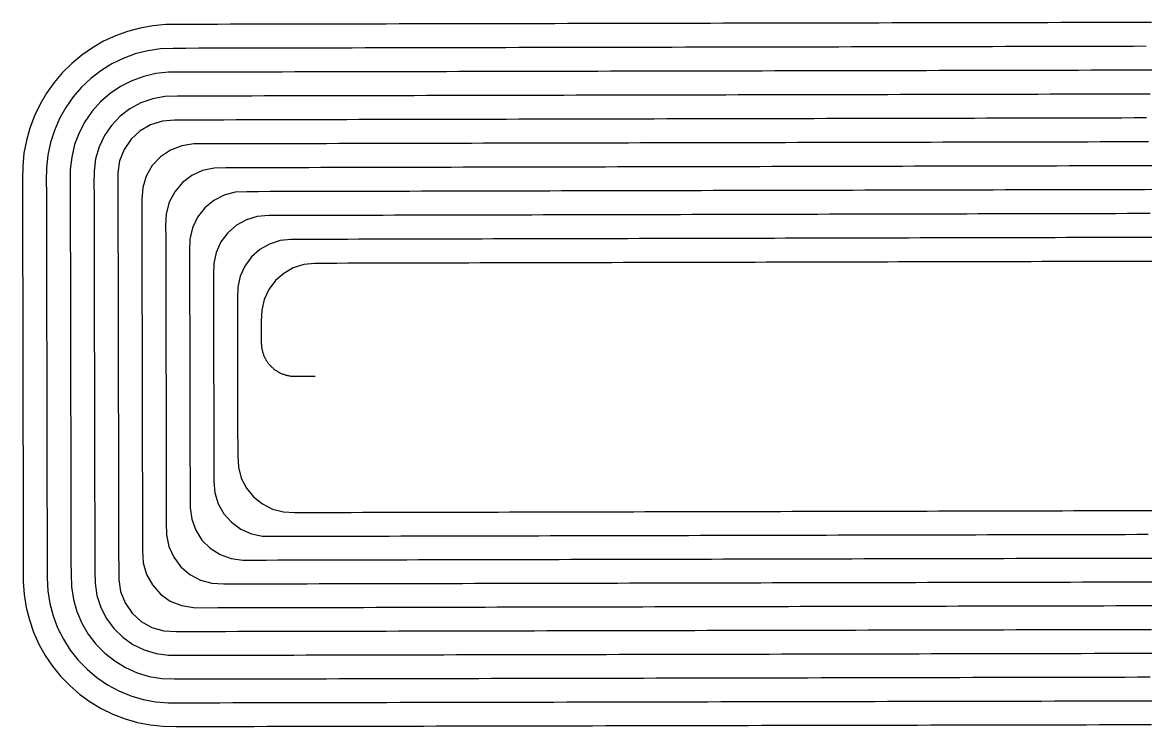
# Model space of a CAD drawing. Header units: millimetres. Extents: x -39.2 to 50.5, y -5.2 to 5.4.
# Drawn here: x -39.23 to -22.52, y -5.21 to 5.27 of the extents above; entities that cross this region are included whole.
import ezdxf

# ---------------------------------------------------------------- set-up
doc = ezdxf.new("R2010")
doc.units = ezdxf.units.MM
doc.layers.add('COPPER_L1_TOP', color=7, linetype='CONTINUOUS')

msp = doc.modelspace()

# ---------------------------------------------------------------- linework, layer by layer
at = {"layer": 'COPPER_L1_TOP'}
for points in [[(-31.312, 5.252), (-31.505, 5.252), (-31.698, 5.252), (-31.891, 5.251), (-32.084, 5.251), (-32.277, 5.251), (-32.47, 5.25), (-32.663, 5.25), (-32.856, 5.249), (-33.049, 5.249), (-33.242, 5.249), (-33.435, 5.248), (-33.628, 5.248), (-33.821, 5.247), (-34.014, 5.247), (-34.207, 5.247), (-34.4, 5.246), (-34.593, 5.246), (-34.786, 5.245), (-34.979, 5.245), (-35.172, 5.245), (-35.365, 5.244), (-35.558, 5.244), (-35.751, 5.243), (-35.944, 5.243), (-36.136, 5.243), (-36.329, 5.242), (-36.522, 5.242), (-36.715, 5.241), (-36.908, 5.241), (-37.101, 5.238), (-37.293, 5.221), (-37.483, 5.187), (-37.669, 5.137), (-37.85, 5.071), (-38.025, 4.99), (-38.193, 4.894), (-38.351, 4.784), (-38.5, 4.66), (-38.637, 4.525), (-38.762, 4.378), (-38.874, 4.22), (-38.972, 4.054), (-39.055, 3.879), (-39.123, 3.698), (-39.175, 3.512), (-39.211, 3.322), (-39.23, 3.13), (-39.234, 2.937), (-39.233, 2.743), (-39.233, 2.55), (-39.232, 2.357), (-39.232, 2.163), (-39.232, 1.97), (-39.231, 1.776), (-39.231, 1.583), (-39.23, 1.39), (-39.23, 1.196), (-39.23, 1.003), (-39.229, 0.81), (-39.229, 0.616), (-39.228, 0.423), (-39.228, 0.23), (-39.228, 0.036), (-39.227, -0.157), (-39.227, -0.35), (-39.226, -0.544), (-39.226, -0.737), (-39.226, -0.93), (-39.225, -1.123), (-39.225, -1.317), (-39.224, -1.51), (-39.224, -1.703), (-39.224, -1.896), (-39.223, -2.09), (-39.223, -2.283), (-39.223, -2.476), (-39.222, -2.669), (-39.222, -2.863), (-39.221, -3.056), (-39.207, -3.249), (-39.177, -3.439), (-39.13, -3.627), (-39.067, -3.81), (-38.988, -3.986), (-38.894, -4.155), (-38.786, -4.316), (-38.665, -4.466), (-38.53, -4.605), (-38.384, -4.732), (-38.228, -4.846), (-38.062, -4.946), (-37.888, -5.03), (-37.707, -5.1), (-37.521, -5.153), (-37.331, -5.19), (-37.139, -5.21), (-36.945, -5.214), (-36.751, -5.214), (-36.558, -5.213), (-36.364, -5.213), (-36.17, -5.213), (-35.976, -5.212), (-35.783, -5.212), (-35.589, -5.211), (-35.395, -5.211), (-35.202, -5.211), (-35.008, -5.21), (-34.814, -5.21), (-34.62, -5.21), (-34.427, -5.209), (-34.233, -5.209), (-34.039, -5.208), (-33.846, -5.208), (-33.652, -5.208), (-33.459, -5.207), (-33.265, -5.207), (-33.071, -5.206), (-32.878, -5.206), (-32.684, -5.206), (-32.49, -5.205), (-32.297, -5.205), (-32.103, -5.204), (-31.91, -5.204), (-31.716, -5.204), (-31.522, -5.203), (-31.329, -5.203), (-31.135, -5.202), (-30.942, -5.202), (-30.748, -5.202), (-30.554, -5.201), (-30.361, -5.201), (-30.167, -5.2), (-29.974, -5.2), (-29.78, -5.2), (-29.587, -5.199), (-29.393, -5.199), (-29.2, -5.198), (-29.006, -5.198), (-28.813, -5.198), (-28.619, -5.197), (-28.426, -5.197), (-28.232, -5.196), (-28.039, -5.196), (-27.845, -5.196), (-27.652, -5.195), (-27.458, -5.195), (-27.265, -5.195), (-27.071, -5.194), (-26.878, -5.194), (-26.684, -5.193), (-26.491, -5.193), (-26.297, -5.193), (-26.104, -5.192), (-25.911, -5.192), (-25.717, -5.191), (-25.524, -5.191), (-25.33, -5.191), (-25.137, -5.19), (-24.943, -5.19), (-24.75, -5.189), (-24.557, -5.189), (-24.363, -5.189), (-24.17, -5.188), (-23.976, -5.188), (-23.783, -5.187), (-23.59, -5.187), (-23.396, -5.187), (-23.203, -5.186), (-23.01, -5.186), (-22.816, -5.185), (-22.623, -5.185), (-22.43, -5.185)], [(-22.427, 5.271), (-22.62, 5.27), (-22.813, 5.27), (-23.006, 5.269), (-23.2, 5.269), (-23.393, 5.269), (-23.586, 5.268), (-23.779, 5.268), (-23.973, 5.267), (-24.166, 5.267), (-24.359, 5.267), (-24.552, 5.266), (-24.746, 5.266), (-24.939, 5.266), (-25.132, 5.265), (-25.325, 5.265), (-25.519, 5.264), (-25.712, 5.264), (-25.905, 5.264), (-26.098, 5.263), (-26.291, 5.263), (-26.484, 5.262), (-26.678, 5.262), (-26.871, 5.262), (-27.064, 5.261), (-27.257, 5.261), (-27.45, 5.26), (-27.643, 5.26), (-27.837, 5.26), (-28.03, 5.259), (-28.223, 5.259), (-28.416, 5.258), (-28.609, 5.258), (-28.802, 5.258), (-28.995, 5.257), (-29.188, 5.257), (-29.382, 5.256), (-29.575, 5.256), (-29.768, 5.256), (-29.961, 5.255), (-30.154, 5.255), (-30.347, 5.254), (-30.54, 5.254), (-30.733, 5.254), (-30.926, 5.253), (-31.119, 5.253), (-31.312, 5.252)], [(-26.321, 4.907), (-26.511, 4.907), (-26.702, 4.906), (-26.893, 4.906), (-27.083, 4.905), (-27.274, 4.905), (-27.465, 4.905), (-27.655, 4.904), (-27.846, 4.904), (-28.037, 4.903), (-28.227, 4.903), (-28.418, 4.903), (-28.609, 4.902), (-28.799, 4.902), (-28.99, 4.901), (-29.18, 4.901), (-29.371, 4.901), (-29.562, 4.9), (-29.752, 4.9), (-29.943, 4.899), (-30.133, 4.899), (-30.324, 4.899), (-30.515, 4.898), (-30.705, 4.898), (-30.896, 4.898), (-31.086, 4.897), (-31.277, 4.897), (-31.467, 4.896), (-31.658, 4.896), (-31.848, 4.896), (-32.039, 4.895), (-32.229, 4.895), (-32.42, 4.894), (-32.611, 4.894), (-32.801, 4.894), (-32.992, 4.893), (-33.182, 4.893), (-33.373, 4.892), (-33.563, 4.892), (-33.754, 4.892), (-33.944, 4.891), (-34.134, 4.891), (-34.325, 4.89), (-34.515, 4.89), (-34.706, 4.89), (-34.896, 4.889), (-35.087, 4.889), (-35.277, 4.888), (-35.468, 4.888), (-35.658, 4.888), (-35.848, 4.887), (-36.039, 4.887), (-36.229, 4.886), (-36.42, 4.886), (-36.61, 4.886), (-36.8, 4.885), (-36.991, 4.885), (-37.181, 4.876), (-37.369, 4.848), (-37.554, 4.801), (-37.733, 4.735), (-37.904, 4.652), (-38.066, 4.552), (-38.217, 4.436), (-38.356, 4.305), (-38.48, 4.161), (-38.59, 4.005), (-38.683, 3.839), (-38.759, 3.664), (-38.817, 3.482), (-38.856, 3.295), (-38.876, 3.105), (-38.879, 2.915), (-38.878, 2.724), (-38.878, 2.533), (-38.877, 2.342), (-38.877, 2.151), (-38.877, 1.96), (-38.876, 1.769), (-38.876, 1.578), (-38.875, 1.387), (-38.875, 1.197), (-38.875, 1.006), (-38.874, 0.815), (-38.874, 0.624), (-38.873, 0.433), (-38.873, 0.242), (-38.873, 0.051), (-38.872, -0.139), (-38.872, -0.33), (-38.871, -0.521), (-38.871, -0.712), (-38.871, -0.903), (-38.87, -1.094), (-38.87, -1.284), (-38.87, -1.475), (-38.869, -1.666), (-38.869, -1.857), (-38.868, -2.047), (-38.868, -2.238), (-38.868, -2.429), (-38.867, -2.62), (-38.867, -2.811), (-38.866, -3.001), (-38.856, -3.192), (-38.826, -3.38), (-38.778, -3.564), (-38.71, -3.743), (-38.625, -3.914), (-38.523, -4.075), (-38.405, -4.225), (-38.272, -4.362), (-38.125, -4.484), (-37.967, -4.592), (-37.799, -4.682), (-37.622, -4.755), (-37.439, -4.809), (-37.251, -4.844), (-37.061, -4.859), (-36.869, -4.86), (-36.678, -4.86), (-36.487, -4.859), (-36.295, -4.859), (-36.104, -4.858), (-35.913, -4.858), (-35.722, -4.858), (-35.53, -4.857), (-35.339, -4.857), (-35.148, -4.857), (-34.957, -4.856), (-34.766, -4.856), (-34.574, -4.855), (-34.383, -4.855), (-34.192, -4.855), (-34.001, -4.854), (-33.81, -4.854), (-33.618, -4.853), (-33.427, -4.853), (-33.236, -4.853), (-33.045, -4.852), (-32.854, -4.852), (-32.662, -4.851), (-32.471, -4.851), (-32.28, -4.851), (-32.089, -4.85), (-31.898, -4.85), (-31.707, -4.849), (-31.516, -4.849), (-31.325, -4.849), (-31.133, -4.848), (-30.942, -4.848), (-30.751, -4.847), (-30.56, -4.847), (-30.369, -4.847), (-30.178, -4.846), (-29.987, -4.846), (-29.796, -4.845), (-29.605, -4.845), (-29.414, -4.845), (-29.223, -4.844), (-29.031, -4.844), (-28.84, -4.843), (-28.649, -4.843), (-28.458, -4.843), (-28.267, -4.842), (-28.076, -4.842), (-27.885, -4.842), (-27.694, -4.841), (-27.503, -4.841), (-27.312, -4.84), (-27.121, -4.84), (-26.93, -4.84), (-26.739, -4.839), (-26.548, -4.839), (-26.357, -4.838), (-26.166, -4.838), (-25.975, -4.838), (-25.784, -4.837), (-25.593, -4.837), (-25.402, -4.836), (-25.212, -4.836), (-25.021, -4.836), (-24.83, -4.835), (-24.639, -4.835), (-24.448, -4.834), (-24.257, -4.834), (-24.066, -4.834), (-23.875, -4.833), (-23.684, -4.833), (-23.493, -4.832), (-23.302, -4.832), (-23.111, -4.832), (-22.921, -4.831), (-22.73, -4.831), (-22.539, -4.83), (-22.348, -4.83)], [(-22.506, 4.915), (-22.696, 4.914), (-22.887, 4.914), (-23.078, 4.914), (-23.269, 4.913), (-23.46, 4.913), (-23.65, 4.913), (-23.841, 4.912), (-24.032, 4.912), (-24.223, 4.911), (-24.413, 4.911), (-24.604, 4.911), (-24.795, 4.91), (-24.986, 4.91), (-25.176, 4.909), (-25.367, 4.909), (-25.558, 4.909), (-25.748, 4.908), (-25.939, 4.908), (-26.13, 4.907), (-26.321, 4.907)], [(-22.387, 4.56), (-22.575, 4.559), (-22.763, 4.559), (-22.952, 4.558), (-23.14, 4.558), (-23.328, 4.558), (-23.517, 4.557), (-23.705, 4.557), (-23.893, 4.556), (-24.082, 4.556), (-24.27, 4.556), (-24.458, 4.555), (-24.646, 4.555), (-24.835, 4.554), (-25.023, 4.554), (-25.211, 4.554), (-25.399, 4.553), (-25.588, 4.553), (-25.776, 4.552), (-25.964, 4.552), (-26.152, 4.552), (-26.34, 4.551), (-26.529, 4.551), (-26.717, 4.55), (-26.905, 4.55), (-27.093, 4.55), (-27.281, 4.549), (-27.47, 4.549), (-27.658, 4.548), (-27.846, 4.548), (-28.034, 4.548), (-28.222, 4.547), (-28.41, 4.547), (-28.598, 4.546), (-28.787, 4.546), (-28.975, 4.546), (-29.163, 4.545), (-29.351, 4.545), (-29.539, 4.545), (-29.727, 4.544), (-29.915, 4.544), (-30.103, 4.543), (-30.291, 4.543), (-30.48, 4.543), (-30.668, 4.542), (-30.856, 4.542), (-31.044, 4.541), (-31.232, 4.541), (-31.42, 4.541), (-31.608, 4.54), (-31.796, 4.54), (-31.984, 4.539), (-32.172, 4.539), (-32.36, 4.539), (-32.548, 4.538), (-32.736, 4.538), (-32.924, 4.537), (-33.112, 4.537), (-33.3, 4.537), (-33.488, 4.536), (-33.676, 4.536), (-33.864, 4.535), (-34.052, 4.535), (-34.24, 4.535), (-34.428, 4.534), (-34.616, 4.534), (-34.804, 4.533), (-34.992, 4.533), (-35.18, 4.533), (-35.368, 4.532), (-35.556, 4.532), (-35.744, 4.532), (-35.932, 4.531), (-36.12, 4.531), (-36.308, 4.53), (-36.495, 4.53), (-36.683, 4.53), (-36.871, 4.529), (-37.059, 4.528), (-37.246, 4.508), (-37.429, 4.466), (-37.606, 4.402), (-37.773, 4.317), (-37.929, 4.212), (-38.071, 4.088), (-38.196, 3.948), (-38.303, 3.793), (-38.391, 3.627), (-38.457, 3.451), (-38.501, 3.267), (-38.522, 3.08), (-38.524, 2.892), (-38.523, 2.704), (-38.523, 2.515), (-38.522, 2.327), (-38.522, 2.138), (-38.522, 1.95), (-38.521, 1.761), (-38.521, 1.573), (-38.52, 1.385), (-38.52, 1.196), (-38.52, 1.008), (-38.519, 0.819), (-38.519, 0.631), (-38.518, 0.443), (-38.518, 0.254), (-38.518, 0.066), (-38.517, -0.122), (-38.517, -0.311), (-38.517, -0.499), (-38.516, -0.687), (-38.516, -0.876), (-38.515, -1.064), (-38.515, -1.252), (-38.515, -1.441), (-38.514, -1.629), (-38.514, -1.817), (-38.513, -2.006), (-38.513, -2.194), (-38.513, -2.382), (-38.512, -2.57), (-38.512, -2.759), (-38.511, -2.947), (-38.505, -3.135), (-38.476, -3.321), (-38.424, -3.502), (-38.35, -3.675), (-38.256, -3.838), (-38.141, -3.987), (-38.009, -4.122), (-37.861, -4.238), (-37.699, -4.336), (-37.527, -4.412), (-37.347, -4.467), (-37.161, -4.498), (-36.972, -4.506), (-36.783, -4.506), (-36.594, -4.505), (-36.406, -4.505), (-36.217, -4.505), (-36.028, -4.504), (-35.839, -4.504), (-35.65, -4.504), (-35.462, -4.503), (-35.273, -4.503), (-35.084, -4.502), (-34.895, -4.502), (-34.707, -4.502), (-34.518, -4.501), (-34.329, -4.501), (-34.14, -4.5), (-33.952, -4.5), (-33.763, -4.5), (-33.574, -4.499), (-33.385, -4.499), (-33.197, -4.498), (-33.008, -4.498), (-32.819, -4.498), (-32.631, -4.497), (-32.442, -4.497), (-32.253, -4.496), (-32.065, -4.496), (-31.876, -4.496), (-31.687, -4.495), (-31.499, -4.495), (-31.31, -4.494), (-31.121, -4.494), (-30.933, -4.494), (-30.744, -4.493), (-30.555, -4.493), (-30.367, -4.492), (-30.178, -4.492), (-29.99, -4.492), (-29.801, -4.491), (-29.612, -4.491), (-29.424, -4.49), (-29.235, -4.49), (-29.047, -4.49), (-28.858, -4.489), (-28.669, -4.489), (-28.481, -4.489), (-28.292, -4.488), (-28.104, -4.488), (-27.915, -4.487), (-27.727, -4.487), (-27.538, -4.487), (-27.35, -4.486), (-27.161, -4.486), (-26.972, -4.485), (-26.784, -4.485), (-26.595, -4.485), (-26.407, -4.484), (-26.218, -4.484), (-26.03, -4.483), (-25.841, -4.483), (-25.653, -4.483), (-25.464, -4.482), (-25.276, -4.482), (-25.087, -4.481), (-24.899, -4.481), (-24.711, -4.481), (-24.522, -4.48), (-24.334, -4.48), (-24.145, -4.479), (-23.957, -4.479), (-23.768, -4.479), (-23.58, -4.478), (-23.391, -4.478), (-23.203, -4.477), (-23.015, -4.477), (-22.826, -4.477), (-22.638, -4.476), (-22.449, -4.476)], [(-22.449, 4.204), (-22.635, 4.203), (-22.821, 4.203), (-23.007, 4.203), (-23.193, 4.202), (-23.378, 4.202), (-23.564, 4.201), (-23.75, 4.201), (-23.936, 4.201), (-24.122, 4.2), (-24.307, 4.2), (-24.493, 4.199), (-24.679, 4.199), (-24.865, 4.199), (-25.05, 4.198), (-25.236, 4.198), (-25.422, 4.197), (-25.608, 4.197), (-25.793, 4.197), (-25.979, 4.196), (-26.165, 4.196), (-26.351, 4.195), (-26.536, 4.195), (-26.722, 4.195), (-26.908, 4.194), (-27.093, 4.194), (-27.279, 4.194), (-27.465, 4.193), (-27.651, 4.193), (-27.836, 4.192), (-28.022, 4.192), (-28.208, 4.192), (-28.393, 4.191), (-28.579, 4.191), (-28.764, 4.19), (-28.95, 4.19), (-29.136, 4.19), (-29.321, 4.189), (-29.507, 4.189), (-29.693, 4.188), (-29.878, 4.188), (-30.064, 4.188), (-30.249, 4.187), (-30.435, 4.187), (-30.621, 4.186), (-30.806, 4.186), (-30.992, 4.186), (-31.177, 4.185), (-31.363, 4.185), (-31.549, 4.184), (-31.734, 4.184), (-31.92, 4.184), (-32.105, 4.183), (-32.291, 4.183), (-32.476, 4.182), (-32.662, 4.182), (-32.847, 4.182), (-33.033, 4.181), (-33.218, 4.181), (-33.404, 4.18), (-33.589, 4.18), (-33.775, 4.18), (-33.96, 4.179), (-34.146, 4.179), (-34.331, 4.179), (-34.517, 4.178), (-34.702, 4.178), (-34.888, 4.177), (-35.073, 4.177), (-35.259, 4.177), (-35.444, 4.176), (-35.63, 4.176), (-35.815, 4.175), (-36, 4.175), (-36.186, 4.175), (-36.371, 4.174), (-36.557, 4.174), (-36.742, 4.173), (-36.928, 4.173), (-37.113, 4.167), (-37.295, 4.134), (-37.47, 4.073), (-37.633, 3.985), (-37.781, 3.873), (-37.908, 3.738), (-38.013, 3.585), (-38.093, 3.418), (-38.145, 3.239), (-38.168, 3.055), (-38.169, 2.869), (-38.168, 2.683), (-38.168, 2.497), (-38.167, 2.311), (-38.167, 2.125), (-38.167, 1.939), (-38.166, 1.753), (-38.166, 1.567), (-38.166, 1.382), (-38.165, 1.196), (-38.165, 1.01), (-38.164, 0.824), (-38.164, 0.638), (-38.164, 0.452), (-38.163, 0.266), (-38.163, 0.08), (-38.162, -0.106), (-38.162, -0.292), (-38.162, -0.477), (-38.161, -0.663), (-38.161, -0.849), (-38.16, -1.035), (-38.16, -1.221), (-38.16, -1.407), (-38.159, -1.592), (-38.159, -1.778), (-38.158, -1.964), (-38.158, -2.15), (-38.158, -2.336), (-38.157, -2.522), (-38.157, -2.707), (-38.156, -2.893), (-38.153, -3.079), (-38.125, -3.262), (-38.069, -3.439), (-37.984, -3.605), (-37.874, -3.754), (-37.741, -3.884), (-37.589, -3.992), (-37.422, -4.073), (-37.244, -4.127), (-37.06, -4.151), (-36.873, -4.152), (-36.687, -4.152), (-36.501, -4.151), (-36.314, -4.151), (-36.128, -4.151), (-35.942, -4.15), (-35.755, -4.15), (-35.569, -4.149), (-35.383, -4.149), (-35.196, -4.149), (-35.01, -4.148), (-34.824, -4.148), (-34.637, -4.147), (-34.451, -4.147), (-34.265, -4.147), (-34.079, -4.146), (-33.892, -4.146), (-33.706, -4.145), (-33.52, -4.145), (-33.334, -4.145), (-33.147, -4.144), (-32.961, -4.144), (-32.775, -4.143), (-32.589, -4.143), (-32.402, -4.143), (-32.216, -4.142), (-32.03, -4.142), (-31.844, -4.141), (-31.658, -4.141), (-31.471, -4.141), (-31.285, -4.14), (-31.099, -4.14), (-30.913, -4.139), (-30.727, -4.139), (-30.54, -4.139), (-30.354, -4.138), (-30.168, -4.138), (-29.982, -4.137), (-29.796, -4.137), (-29.61, -4.137), (-29.424, -4.136), (-29.237, -4.136), (-29.051, -4.136), (-28.865, -4.135), (-28.679, -4.135), (-28.493, -4.134), (-28.307, -4.134), (-28.121, -4.134), (-27.935, -4.133), (-27.749, -4.133), (-27.563, -4.132), (-27.376, -4.132), (-27.19, -4.132), (-27.004, -4.131), (-26.818, -4.131), (-26.632, -4.13), (-26.446, -4.13), (-26.26, -4.13)], [(-22.502, 3.848), (-22.686, 3.848), (-22.869, 3.847), (-23.052, 3.847), (-23.236, 3.846), (-23.419, 3.846), (-23.602, 3.846), (-23.786, 3.845), (-23.969, 3.845), (-24.152, 3.844), (-24.335, 3.844), (-24.519, 3.844), (-24.702, 3.843), (-24.885, 3.843), (-25.069, 3.842), (-25.252, 3.842), (-25.435, 3.842), (-25.618, 3.841), (-25.802, 3.841), (-25.985, 3.841), (-26.168, 3.84), (-26.351, 3.84), (-26.535, 3.839), (-26.718, 3.839), (-26.901, 3.839), (-27.084, 3.838), (-27.267, 3.838), (-27.451, 3.837), (-27.634, 3.837), (-27.817, 3.837), (-28, 3.836), (-28.183, 3.836), (-28.367, 3.835), (-28.55, 3.835), (-28.733, 3.835), (-28.916, 3.834), (-29.099, 3.834), (-29.282, 3.833), (-29.465, 3.833), (-29.649, 3.833), (-29.832, 3.832), (-30.015, 3.832), (-30.198, 3.831), (-30.381, 3.831), (-30.564, 3.831), (-30.747, 3.83), (-30.93, 3.83), (-31.113, 3.829), (-31.297, 3.829), (-31.48, 3.829), (-31.663, 3.828), (-31.846, 3.828), (-32.029, 3.827), (-32.212, 3.827), (-32.395, 3.827), (-32.578, 3.826), (-32.761, 3.826), (-32.944, 3.826), (-33.127, 3.825), (-33.31, 3.825), (-33.493, 3.824), (-33.676, 3.824), (-33.859, 3.824), (-34.042, 3.823), (-34.225, 3.823), (-34.408, 3.822), (-34.591, 3.822), (-34.774, 3.822), (-34.957, 3.821), (-35.14, 3.821), (-35.323, 3.82), (-35.506, 3.82), (-35.689, 3.82), (-35.872, 3.819), (-36.055, 3.819), (-36.238, 3.818), (-36.421, 3.818), (-36.603, 3.818), (-36.786, 3.817), (-36.969, 3.817), (-37.151, 3.802), (-37.326, 3.748), (-37.484, 3.657), (-37.618, 3.532), (-37.72, 3.381), (-37.787, 3.21), (-37.814, 3.029), (-37.814, 2.846), (-37.813, 2.662), (-37.813, 2.479), (-37.813, 2.295), (-37.812, 2.112), (-37.812, 1.928), (-37.811, 1.745), (-37.811, 1.561), (-37.811, 1.378), (-37.81, 1.195), (-37.81, 1.011), (-37.809, 0.828), (-37.809, 0.644), (-37.809, 0.461), (-37.808, 0.277), (-37.808, 0.094), (-37.807, -0.089), (-37.807, -0.273), (-37.807, -0.456), (-37.806, -0.64), (-37.806, -0.823), (-37.805, -1.006), (-37.805, -1.19), (-37.805, -1.373), (-37.804, -1.556), (-37.804, -1.74), (-37.803, -1.923), (-37.803, -2.106), (-37.803, -2.29), (-37.802, -2.473), (-37.802, -2.656), (-37.801, -2.84), (-37.801, -3.023), (-37.774, -3.204), (-37.707, -3.374), (-37.603, -3.525), (-37.468, -3.648), (-37.307, -3.737), (-37.131, -3.788), (-36.947, -3.798), (-36.763, -3.798), (-36.579, -3.798), (-36.395, -3.797), (-36.211, -3.797), (-36.027, -3.796), (-35.843, -3.796), (-35.659, -3.796), (-35.475, -3.795), (-35.291, -3.795), (-35.107, -3.794), (-34.923, -3.794), (-34.739, -3.794), (-34.555, -3.793), (-34.371, -3.793), (-34.188, -3.792), (-34.004, -3.792), (-33.82, -3.792), (-33.636, -3.791), (-33.452, -3.791), (-33.268, -3.79), (-33.084, -3.79), (-32.9, -3.79), (-32.716, -3.789), (-32.532, -3.789), (-32.349, -3.788), (-32.165, -3.788), (-31.981, -3.788), (-31.797, -3.787), (-31.613, -3.787), (-31.429, -3.786), (-31.246, -3.786), (-31.062, -3.786), (-30.878, -3.785), (-30.694, -3.785), (-30.51, -3.785), (-30.327, -3.784)], [(-22.473, 3.492), (-22.653, 3.492), (-22.833, 3.491), (-23.013, 3.491), (-23.193, 3.491), (-23.374, 3.49), (-23.554, 3.49), (-23.734, 3.489), (-23.914, 3.489), (-24.094, 3.489), (-24.274, 3.488), (-24.454, 3.488), (-24.634, 3.488), (-24.814, 3.487), (-24.994, 3.487), (-25.175, 3.486), (-25.355, 3.486), (-25.535, 3.486), (-25.715, 3.485), (-25.895, 3.485), (-26.075, 3.484), (-26.255, 3.484), (-26.435, 3.484), (-26.615, 3.483), (-26.795, 3.483), (-26.975, 3.482), (-27.155, 3.482), (-27.335, 3.482), (-27.515, 3.481), (-27.695, 3.481), (-27.875, 3.48), (-28.055, 3.48), (-28.235, 3.48), (-28.415, 3.479), (-28.595, 3.479), (-28.775, 3.478), (-28.954, 3.478), (-29.134, 3.478), (-29.314, 3.477), (-29.494, 3.477), (-29.674, 3.476), (-29.854, 3.476), (-30.034, 3.476), (-30.214, 3.475), (-30.394, 3.475), (-30.574, 3.474), (-30.753, 3.474), (-30.933, 3.474), (-31.113, 3.473), (-31.293, 3.473), (-31.473, 3.473), (-31.653, 3.472), (-31.832, 3.472), (-32.012, 3.471), (-32.192, 3.471), (-32.372, 3.471), (-32.552, 3.47), (-32.731, 3.47), (-32.911, 3.469), (-33.091, 3.469), (-33.271, 3.469), (-33.45, 3.468), (-33.63, 3.468), (-33.81, 3.467), (-33.99, 3.467), (-34.169, 3.467), (-34.349, 3.466), (-34.529, 3.466), (-34.708, 3.465), (-34.888, 3.465), (-35.068, 3.465), (-35.247, 3.464), (-35.427, 3.464), (-35.607, 3.463), (-35.786, 3.463), (-35.966, 3.463), (-36.146, 3.462), (-36.325, 3.462), (-36.505, 3.461), (-36.685, 3.461), (-36.862, 3.435), (-37.029, 3.37), (-37.178, 3.269), (-37.301, 3.138), (-37.391, 2.983), (-37.444, 2.811), (-37.458, 2.631), (-37.458, 2.451), (-37.458, 2.271), (-37.457, 2.09), (-37.457, 1.91), (-37.456, 1.73), (-37.456, 1.549), (-37.456, 1.369), (-37.455, 1.189), (-37.455, 1.008), (-37.454, 0.828), (-37.454, 0.648), (-37.454, 0.468), (-37.453, 0.287), (-37.453, 0.107), (-37.452, -0.073), (-37.452, -0.253), (-37.452, -0.434), (-37.451, -0.614), (-37.451, -0.794), (-37.45, -0.974), (-37.45, -1.155), (-37.45, -1.335), (-37.449, -1.515), (-37.449, -1.695), (-37.448, -1.875), (-37.448, -2.056), (-37.448, -2.236), (-37.447, -2.416), (-37.447, -2.596), (-37.436, -2.776), (-37.387, -2.949), (-37.3, -3.106), (-37.18, -3.241), (-37.033, -3.345), (-36.866, -3.413), (-36.688, -3.443), (-36.507, -3.444), (-36.326, -3.443), (-36.145, -3.443), (-35.964, -3.443), (-35.784, -3.442), (-35.603, -3.442), (-35.422, -3.441), (-35.241, -3.441), (-35.06, -3.441), (-34.879, -3.44), (-34.698, -3.44), (-34.518, -3.439), (-34.337, -3.439), (-34.156, -3.439)], [(-22.42, 3.136), (-22.597, 3.136), (-22.774, 3.136), (-22.951, 3.135), (-23.128, 3.135), (-23.305, 3.135), (-23.482, 3.134), (-23.659, 3.134), (-23.836, 3.133), (-24.013, 3.133), (-24.19, 3.133), (-24.366, 3.132), (-24.543, 3.132), (-24.72, 3.131), (-24.897, 3.131), (-25.074, 3.131), (-25.251, 3.13), (-25.428, 3.13), (-25.605, 3.129), (-25.782, 3.129), (-25.959, 3.129), (-26.135, 3.128), (-26.312, 3.128), (-26.489, 3.127), (-26.666, 3.127), (-26.843, 3.127), (-27.02, 3.126), (-27.196, 3.126), (-27.373, 3.125), (-27.55, 3.125), (-27.727, 3.125), (-27.904, 3.124), (-28.08, 3.124), (-28.257, 3.123), (-28.434, 3.123), (-28.611, 3.123), (-28.787, 3.122), (-28.964, 3.122), (-29.141, 3.121), (-29.318, 3.121), (-29.494, 3.121), (-29.671, 3.12), (-29.848, 3.12), (-30.025, 3.12), (-30.201, 3.119), (-30.378, 3.119), (-30.555, 3.118), (-30.731, 3.118), (-30.908, 3.118), (-31.085, 3.117), (-31.261, 3.117), (-31.438, 3.116), (-31.615, 3.116), (-31.791, 3.116), (-31.968, 3.115), (-32.145, 3.115), (-32.321, 3.114), (-32.498, 3.114), (-32.674, 3.114), (-32.851, 3.113), (-33.028, 3.113), (-33.204, 3.112), (-33.381, 3.112), (-33.557, 3.112), (-33.734, 3.111), (-33.91, 3.111), (-34.087, 3.11), (-34.263, 3.11), (-34.44, 3.11), (-34.617, 3.109), (-34.793, 3.109), (-34.97, 3.108), (-35.146, 3.108), (-35.323, 3.108), (-35.499, 3.107), (-35.676, 3.107), (-35.852, 3.107), (-36.028, 3.106), (-36.205, 3.106), (-36.381, 3.102), (-36.554, 3.065), (-36.714, 2.992), (-36.854, 2.885), (-36.968, 2.75), (-37.049, 2.593), (-37.094, 2.422), (-37.103, 2.245), (-37.102, 2.068), (-37.102, 1.891), (-37.101, 1.714), (-37.101, 1.537), (-37.101, 1.36), (-37.1, 1.182), (-37.1, 1.005), (-37.099, 0.828), (-37.099, 0.651), (-37.099, 0.474), (-37.098, 0.297), (-37.098, 0.12), (-37.097, -0.058), (-37.097, -0.235), (-37.097, -0.412), (-37.096, -0.589), (-37.096, -0.766), (-37.095, -0.943), (-37.095, -1.12), (-37.095, -1.297), (-37.094, -1.474), (-37.094, -1.651), (-37.093, -1.828), (-37.093, -2.005)], [(-22.355, 2.781), (-22.529, 2.78), (-22.702, 2.78), (-22.876, 2.78), (-23.05, 2.779), (-23.224, 2.779), (-23.398, 2.778), (-23.571, 2.778), (-23.745, 2.778), (-23.919, 2.777), (-24.093, 2.777), (-24.267, 2.776), (-24.44, 2.776), (-24.614, 2.776), (-24.788, 2.775), (-24.961, 2.775), (-25.135, 2.774), (-25.309, 2.774), (-25.483, 2.774), (-25.656, 2.773), (-25.83, 2.773), (-26.004, 2.772), (-26.177, 2.772), (-26.351, 2.772), (-26.525, 2.771), (-26.698, 2.771), (-26.872, 2.77), (-27.046, 2.77), (-27.219, 2.77), (-27.393, 2.769), (-27.567, 2.769), (-27.74, 2.769), (-27.914, 2.768), (-28.088, 2.768), (-28.261, 2.767), (-28.435, 2.767), (-28.608, 2.767), (-28.782, 2.766), (-28.955, 2.766), (-29.129, 2.765), (-29.303, 2.765), (-29.476, 2.765), (-29.65, 2.764), (-29.823, 2.764), (-29.997, 2.763), (-30.17, 2.763), (-30.344, 2.763), (-30.517, 2.762), (-30.691, 2.762), (-30.864, 2.761), (-31.038, 2.761), (-31.211, 2.761), (-31.385, 2.76), (-31.558, 2.76), (-31.732, 2.759), (-31.905, 2.759), (-32.079, 2.759), (-32.252, 2.758), (-32.425, 2.758), (-32.599, 2.757), (-32.772, 2.757), (-32.946, 2.757), (-33.119, 2.756), (-33.293, 2.756), (-33.466, 2.755), (-33.639, 2.755), (-33.813, 2.755), (-33.986, 2.754), (-34.159, 2.754), (-34.333, 2.754), (-34.506, 2.753), (-34.679, 2.753), (-34.853, 2.752), (-35.026, 2.752), (-35.199, 2.752), (-35.373, 2.751), (-35.546, 2.751), (-35.719, 2.75), (-35.893, 2.75), (-36.066, 2.741), (-36.233, 2.697), (-36.387, 2.618), (-36.52, 2.508), (-36.627, 2.371), (-36.702, 2.214)], [(-32.164, 2.402), (-32.335, 2.402), (-32.505, 2.401), (-32.675, 2.401), (-32.845, 2.401), (-33.016, 2.4), (-33.186, 2.4), (-33.356, 2.399), (-33.526, 2.399), (-33.697, 2.399), (-33.867, 2.398), (-34.037, 2.398), (-34.207, 2.397), (-34.377, 2.397), (-34.547, 2.397), (-34.718, 2.396), (-34.888, 2.396), (-35.058, 2.395), (-35.228, 2.395), (-35.398, 2.395), (-35.568, 2.394), (-35.738, 2.381), (-35.9, 2.332), (-36.049, 2.25), (-36.178, 2.138), (-36.279, 2.002), (-36.35, 1.847), (-36.386, 1.68), (-36.391, 1.51), (-36.391, 1.339), (-36.39, 1.168), (-36.39, 0.997), (-36.389, 0.826), (-36.389, 0.655), (-36.389, 0.485), (-36.388, 0.314), (-36.388, 0.143), (-36.388, -0.028), (-36.387, -0.199), (-36.387, -0.369), (-36.386, -0.54), (-36.386, -0.711), (-36.386, -0.882), (-36.385, -1.052), (-36.385, -1.223), (-36.384, -1.394), (-36.384, -1.565), (-36.369, -1.734), (-36.319, -1.897), (-36.235, -2.046), (-36.122, -2.173), (-35.983, -2.274), (-35.827, -2.343), (-35.659, -2.377), (-35.488, -2.381), (-35.317, -2.38), (-35.145, -2.38), (-34.974, -2.38), (-34.802, -2.379), (-34.631, -2.379), (-34.459, -2.378), (-34.288, -2.378), (-34.117, -2.378), (-33.945, -2.377), (-33.774, -2.377), (-33.602, -2.376), (-33.431, -2.376), (-33.26, -2.376), (-33.088, -2.375), (-32.917, -2.375), (-32.746, -2.374), (-32.574, -2.374), (-32.403, -2.374), (-32.232, -2.373), (-32.06, -2.373), (-31.889, -2.373), (-31.718, -2.372), (-31.546, -2.372), (-31.375, -2.371), (-31.204, -2.371), (-31.032, -2.371), (-30.861, -2.37), (-30.69, -2.37), (-30.519, -2.369), (-30.347, -2.369), (-30.176, -2.369), (-30.005, -2.368), (-29.834, -2.368), (-29.662, -2.367), (-29.491, -2.367), (-29.32, -2.367), (-29.149, -2.366), (-28.978, -2.366), (-28.806, -2.365), (-28.635, -2.365), (-28.464, -2.365), (-28.293, -2.364), (-28.122, -2.364), (-27.951, -2.363), (-27.779, -2.363), (-27.608, -2.363), (-27.437, -2.362), (-27.266, -2.362), (-27.095, -2.361), (-26.924, -2.361), (-26.753, -2.361), (-26.582, -2.36), (-26.41, -2.36), (-26.239, -2.36), (-26.068, -2.359), (-25.897, -2.359), (-25.726, -2.358), (-25.555, -2.358), (-25.384, -2.358), (-25.213, -2.357), (-25.042, -2.357), (-24.871, -2.356), (-24.7, -2.356), (-24.529, -2.356), (-24.358, -2.355), (-24.187, -2.355), (-24.016, -2.354), (-23.845, -2.354), (-23.674, -2.354), (-23.503, -2.353), (-23.332, -2.353), (-23.161, -2.352), (-22.99, -2.352), (-22.819, -2.352), (-22.648, -2.351), (-22.477, -2.351)], [(-22.448, 2.425), (-22.619, 2.424), (-22.789, 2.424), (-22.96, 2.423), (-23.131, 2.423), (-23.301, 2.423), (-23.472, 2.422), (-23.643, 2.422), (-23.813, 2.421), (-23.984, 2.421), (-24.154, 2.421), (-24.325, 2.42), (-24.496, 2.42), (-24.666, 2.419), (-24.837, 2.419), (-25.007, 2.419), (-25.178, 2.418), (-25.348, 2.418), (-25.519, 2.417), (-25.689, 2.417), (-25.86, 2.417), (-26.031, 2.416), (-26.201, 2.416), (-26.372, 2.416), (-26.542, 2.415), (-26.713, 2.415), (-26.883, 2.414), (-27.053, 2.414), (-27.224, 2.414), (-27.394, 2.413), (-27.565, 2.413), (-27.735, 2.412), (-27.906, 2.412), (-28.076, 2.412), (-28.247, 2.411), (-28.417, 2.411), (-28.587, 2.41), (-28.758, 2.41), (-28.928, 2.41), (-29.099, 2.409), (-29.269, 2.409), (-29.439, 2.408), (-29.61, 2.408), (-29.78, 2.408), (-29.95, 2.407), (-30.121, 2.407), (-30.291, 2.406), (-30.462, 2.406), (-30.632, 2.406), (-30.802, 2.405), (-30.972, 2.405), (-31.143, 2.404), (-31.313, 2.404), (-31.483, 2.404), (-31.654, 2.403), (-31.824, 2.403), (-31.994, 2.402), (-32.164, 2.402)], [(-36.702, 2.214), (-36.741, 2.045), (-36.747, 1.871), (-36.746, 1.697), (-36.746, 1.523), (-36.746, 1.349), (-36.745, 1.175), (-36.745, 1.001), (-36.744, 0.827), (-36.744, 0.653), (-36.744, 0.48), (-36.743, 0.306), (-36.743, 0.132), (-36.742, -0.042), (-36.742, -0.216), (-36.742, -0.39), (-36.741, -0.564), (-36.741, -0.738), (-36.741, -0.912), (-36.74, -1.086), (-36.74, -1.26), (-36.739, -1.434), (-36.739, -1.608), (-36.739, -1.781), (-36.738, -1.955), (-36.715, -2.127), (-36.655, -2.29), (-36.562, -2.437), (-36.438, -2.56), (-36.291, -2.653), (-36.128, -2.712), (-35.955, -2.735), (-35.781, -2.735), (-35.606, -2.735), (-35.431, -2.734), (-35.257, -2.734), (-35.082, -2.733), (-34.908, -2.733), (-34.733, -2.733), (-34.558, -2.732), (-34.384, -2.732), (-34.209, -2.731), (-34.035, -2.731), (-33.86, -2.731), (-33.686, -2.73), (-33.511, -2.73), (-33.337, -2.729), (-33.162, -2.729), (-32.988, -2.729), (-32.813, -2.728), (-32.639, -2.728), (-32.464, -2.727), (-32.29, -2.727), (-32.115, -2.727), (-31.941, -2.726), (-31.767, -2.726), (-31.592, -2.726), (-31.418, -2.725), (-31.243, -2.725), (-31.069, -2.724), (-30.894, -2.724), (-30.72, -2.724), (-30.546, -2.723), (-30.371, -2.723), (-30.197, -2.722), (-30.022, -2.722), (-29.848, -2.722), (-29.674, -2.721), (-29.499, -2.721), (-29.325, -2.72), (-29.151, -2.72), (-28.976, -2.72), (-28.802, -2.719), (-28.628, -2.719), (-28.453, -2.718), (-28.279, -2.718), (-28.105, -2.718), (-27.931, -2.717), (-27.756, -2.717), (-27.582, -2.716), (-27.408, -2.716), (-27.233, -2.716), (-27.059, -2.715), (-26.885, -2.715), (-26.711, -2.714), (-26.536, -2.714), (-26.362, -2.714), (-26.188, -2.713), (-26.014, -2.713), (-25.84, -2.712), (-25.665, -2.712), (-25.491, -2.712), (-25.317, -2.711), (-25.143, -2.711), (-24.969, -2.711), (-24.795, -2.71), (-24.62, -2.71), (-24.446, -2.709), (-24.272, -2.709), (-24.098, -2.709), (-23.924, -2.708), (-23.75, -2.708), (-23.576, -2.707), (-23.401, -2.707), (-23.227, -2.707), (-23.053, -2.706), (-22.879, -2.706), (-22.705, -2.705), (-22.531, -2.705), (-22.357, -2.705)], [(-27.545, 2.057), (-27.712, 2.056), (-27.879, 2.056), (-28.046, 2.055), (-28.214, 2.055), (-28.381, 2.055), (-28.548, 2.054), (-28.715, 2.054), (-28.883, 2.053), (-29.05, 2.053), (-29.217, 2.053), (-29.384, 2.052), (-29.551, 2.052), (-29.719, 2.051), (-29.886, 2.051), (-30.053, 2.051), (-30.22, 2.05), (-30.387, 2.05), (-30.554, 2.049), (-30.722, 2.049), (-30.889, 2.049), (-31.056, 2.048), (-31.223, 2.048), (-31.39, 2.048), (-31.557, 2.047), (-31.724, 2.047), (-31.891, 2.046), (-32.058, 2.046), (-32.226, 2.046), (-32.393, 2.045), (-32.56, 2.045), (-32.727, 2.044), (-32.894, 2.044), (-33.061, 2.044), (-33.228, 2.043), (-33.395, 2.043), (-33.562, 2.042), (-33.729, 2.042), (-33.896, 2.042), (-34.063, 2.041), (-34.23, 2.041), (-34.397, 2.04), (-34.564, 2.04), (-34.731, 2.04), (-34.898, 2.039), (-35.065, 2.039), (-35.232, 2.038), (-35.398, 2.022), (-35.557, 1.971), (-35.702, 1.889), (-35.826, 1.778), (-35.925, 1.643), (-35.994, 1.491), (-36.03, 1.328), (-36.035, 1.16), (-36.035, 0.992), (-36.035, 0.825), (-36.034, 0.657), (-36.034, 0.489), (-36.033, 0.322), (-36.033, 0.154), (-36.033, -0.014), (-36.032, -0.181), (-36.032, -0.349), (-36.031, -0.516), (-36.031, -0.684), (-36.031, -0.852), (-36.03, -1.019), (-36.03, -1.187), (-36.02, -1.354), (-35.976, -1.516), (-35.899, -1.665), (-35.793, -1.794), (-35.663, -1.899), (-35.513, -1.975), (-35.35, -2.017), (-35.183, -2.027), (-35.014, -2.026), (-34.846, -2.026), (-34.678, -2.025), (-34.509, -2.025), (-34.341, -2.025), (-34.173, -2.024), (-34.004, -2.024), (-33.836, -2.023), (-33.668, -2.023), (-33.5, -2.023), (-33.331, -2.022), (-33.163, -2.022), (-32.995, -2.021), (-32.827, -2.021), (-32.658, -2.021), (-32.49, -2.02), (-32.322, -2.02), (-32.154, -2.02), (-31.986, -2.019), (-31.818, -2.019), (-31.649, -2.018), (-31.481, -2.018), (-31.313, -2.018), (-31.145, -2.017), (-30.977, -2.017), (-30.809, -2.016), (-30.64, -2.016), (-30.472, -2.016), (-30.304, -2.015), (-30.136, -2.015), (-29.968, -2.014), (-29.8, -2.014), (-29.632, -2.014), (-29.464, -2.013), (-29.296, -2.013), (-29.128, -2.012), (-28.959, -2.012), (-28.791, -2.012), (-28.623, -2.011), (-28.455, -2.011), (-28.287, -2.01), (-28.119, -2.01), (-27.951, -2.01), (-27.783, -2.009), (-27.615, -2.009), (-27.447, -2.008), (-27.279, -2.008), (-27.111, -2.008), (-26.943, -2.007), (-26.775, -2.007), (-26.607, -2.007), (-26.439, -2.006), (-26.271, -2.006), (-26.103, -2.005), (-25.935, -2.005), (-25.768, -2.005), (-25.6, -2.004), (-25.432, -2.004), (-25.264, -2.003), (-25.096, -2.003), (-24.928, -2.003), (-24.76, -2.002), (-24.592, -2.002), (-24.424, -2.001), (-24.257, -2.001), (-24.089, -2.001), (-23.921, -2), (-23.753, -2), (-23.585, -1.999), (-23.417, -1.999), (-23.249, -1.999), (-23.082, -1.998), (-22.914, -1.998), (-22.746, -1.997), (-22.578, -1.997), (-22.41, -1.997)], [(-22.356, 2.069), (-22.523, 2.068), (-22.691, 2.068), (-22.858, 2.068), (-23.026, 2.067), (-23.193, 2.067), (-23.36, 2.066), (-23.528, 2.066), (-23.695, 2.066), (-23.863, 2.065), (-24.03, 2.065), (-24.198, 2.064), (-24.365, 2.064), (-24.532, 2.064), (-24.7, 2.063), (-24.867, 2.063), (-25.035, 2.063), (-25.202, 2.062), (-25.369, 2.062), (-25.537, 2.061), (-25.704, 2.061), (-25.871, 2.061), (-26.039, 2.06), (-26.206, 2.06), (-26.373, 2.059), (-26.541, 2.059), (-26.708, 2.059), (-26.875, 2.058), (-27.043, 2.058), (-27.21, 2.057), (-27.377, 2.057), (-27.545, 2.057)], [(-23.073, 1.711), (-23.237, 1.711), (-23.401, 1.71), (-23.565, 1.71), (-23.73, 1.71), (-23.894, 1.709), (-24.058, 1.709), (-24.222, 1.708), (-24.387, 1.708), (-24.551, 1.708), (-24.715, 1.707), (-24.879, 1.707), (-25.043, 1.706), (-25.208, 1.706), (-25.372, 1.706), (-25.536, 1.705), (-25.7, 1.705), (-25.864, 1.704), (-26.029, 1.704), (-26.193, 1.704), (-26.357, 1.703), (-26.521, 1.703), (-26.685, 1.702), (-26.849, 1.702), (-27.013, 1.702), (-27.178, 1.701), (-27.342, 1.701), (-27.506, 1.7), (-27.67, 1.7), (-27.834, 1.7), (-27.998, 1.699), (-28.162, 1.699), (-28.326, 1.698), (-28.49, 1.698), (-28.654, 1.698), (-28.818, 1.697), (-28.982, 1.697), (-29.146, 1.697), (-29.31, 1.696), (-29.474, 1.696), (-29.638, 1.695), (-29.802, 1.695), (-29.966, 1.695), (-30.13, 1.694), (-30.294, 1.694), (-30.458, 1.693), (-30.622, 1.693), (-30.786, 1.693), (-30.95, 1.692), (-31.114, 1.692), (-31.278, 1.691), (-31.442, 1.691), (-31.606, 1.691), (-31.77, 1.69), (-31.934, 1.69), (-32.098, 1.689), (-32.262, 1.689), (-32.426, 1.689), (-32.59, 1.688), (-32.753, 1.688), (-32.917, 1.687), (-33.081, 1.687), (-33.245, 1.687), (-33.409, 1.686), (-33.573, 1.686), (-33.737, 1.685), (-33.9, 1.685), (-34.064, 1.685), (-34.228, 1.684), (-34.392, 1.684), (-34.556, 1.683), (-34.719, 1.683), (-34.883, 1.683), (-35.046, 1.665), (-35.202, 1.615), (-35.344, 1.534), (-35.467, 1.426), (-35.565, 1.295), (-35.635, 1.146), (-35.673, 0.987), (-35.68, 0.822), (-35.679, 0.658), (-35.679, 0.5), (-35.679, 0.488), (-35.678, 0.475), (-35.677, 0.463), (-35.676, 0.45), (-35.675, 0.438), (-35.673, 0.425), (-35.671, 0.413), (-35.669, 0.401), (-35.666, 0.389), (-35.663, 0.377), (-35.66, 0.365), (-35.656, 0.353), (-35.652, 0.341), (-35.648, 0.329), (-35.644, 0.317), (-35.639, 0.306), (-35.634, 0.294), (-35.629, 0.283), (-35.623, 0.272), (-35.617, 0.261), (-35.611, 0.25), (-35.605, 0.239), (-35.598, 0.229), (-35.591, 0.219), (-35.584, 0.208), (-35.577, 0.198), (-35.569, 0.189), (-35.561, 0.179), (-35.553, 0.169), (-35.544, 0.16), (-35.536, 0.151), (-35.527, 0.142), (-35.518, 0.134), (-35.509, 0.126), (-35.499, 0.117), (-35.49, 0.11), (-35.48, 0.102), (-35.47, 0.095), (-35.459, 0.087), (-35.449, 0.081), (-35.438, 0.074), (-35.428, 0.068), (-35.417, 0.062), (-35.406, 0.056), (-35.395, 0.05), (-35.383, 0.045), (-35.372, 0.04), (-35.36, 0.035), (-35.349, 0.031), (-35.337, 0.027), (-35.325, 0.023), (-35.313, 0.02), (-35.301, 0.016), (-35.289, 0.013), (-35.277, 0.011), (-35.264, 0.009), (-35.252, 0.007), (-35.24, 0.005), (-35.227, 0.004), (-35.215, 0.003), (-35.202, 0.002), (-35.19, 0.001), (-35.178, 0.001), (-34.878, 0.002)], [(-22.415, 1.713), (-22.58, 1.712), (-22.744, 1.712), (-22.908, 1.711), (-23.073, 1.711)], [(-37.093, -2.005), (-37.093, -2.182), (-37.09, -2.359), (-37.055, -2.532), (-36.983, -2.694), (-36.877, -2.836), (-36.743, -2.951), (-36.586, -3.034), (-36.415, -3.08), (-36.238, -3.09), (-36.06, -3.089), (-35.882, -3.089), (-35.704, -3.088), (-35.527, -3.088), (-35.349, -3.088), (-35.171, -3.087), (-34.994, -3.087), (-34.816, -3.086), (-34.638, -3.086), (-34.46, -3.086), (-34.283, -3.085), (-34.105, -3.085), (-33.927, -3.084), (-33.75, -3.084), (-33.572, -3.084), (-33.395, -3.083), (-33.217, -3.083), (-33.039, -3.082), (-32.862, -3.082), (-32.684, -3.082), (-32.506, -3.081), (-32.329, -3.081), (-32.151, -3.08), (-31.974, -3.08), (-31.796, -3.08), (-31.619, -3.079), (-31.441, -3.079), (-31.263, -3.079), (-31.086, -3.078), (-30.908, -3.078), (-30.731, -3.077), (-30.553, -3.077), (-30.376, -3.077), (-30.198, -3.076), (-30.021, -3.076), (-29.843, -3.075), (-29.666, -3.075), (-29.488, -3.075), (-29.311, -3.074), (-29.133, -3.074), (-28.956, -3.073), (-28.778, -3.073), (-28.601, -3.073), (-28.423, -3.072), (-28.246, -3.072), (-28.069, -3.071), (-27.891, -3.071), (-27.714, -3.071), (-27.536, -3.07), (-27.359, -3.07), (-27.182, -3.069), (-27.004, -3.069), (-26.827, -3.069), (-26.649, -3.068), (-26.472, -3.068), (-26.295, -3.067), (-26.117, -3.067), (-25.94, -3.067), (-25.763, -3.066), (-25.585, -3.066), (-25.408, -3.065), (-25.231, -3.065), (-25.053, -3.065), (-24.876, -3.064), (-24.699, -3.064), (-24.521, -3.064), (-24.344, -3.063), (-24.167, -3.063), (-23.99, -3.062), (-23.812, -3.062), (-23.635, -3.062), (-23.458, -3.061), (-23.281, -3.061), (-23.103, -3.06), (-22.926, -3.06), (-22.749, -3.06), (-22.572, -3.059), (-22.394, -3.059)], [(-34.156, -3.439), (-33.975, -3.438), (-33.794, -3.438), (-33.614, -3.437), (-33.433, -3.437), (-33.252, -3.437), (-33.071, -3.436), (-32.891, -3.436), (-32.71, -3.435), (-32.529, -3.435), (-32.348, -3.435), (-32.168, -3.434), (-31.987, -3.434), (-31.806, -3.433), (-31.626, -3.433), (-31.445, -3.433), (-31.264, -3.432), (-31.083, -3.432), (-30.903, -3.432), (-30.722, -3.431), (-30.541, -3.431), (-30.361, -3.43), (-30.18, -3.43), (-30, -3.43), (-29.819, -3.429), (-29.638, -3.429), (-29.458, -3.428), (-29.277, -3.428), (-29.096, -3.428), (-28.916, -3.427), (-28.735, -3.427), (-28.555, -3.426), (-28.374, -3.426), (-28.193, -3.426), (-28.013, -3.425), (-27.832, -3.425), (-27.652, -3.424), (-27.471, -3.424), (-27.291, -3.424), (-27.11, -3.423), (-26.93, -3.423), (-26.749, -3.422), (-26.569, -3.422), (-26.388, -3.422), (-26.208, -3.421), (-26.027, -3.421), (-25.847, -3.42), (-25.666, -3.42), (-25.486, -3.42), (-25.305, -3.419), (-25.125, -3.419), (-24.944, -3.418), (-24.764, -3.418), (-24.584, -3.418), (-24.403, -3.417), (-24.223, -3.417), (-24.042, -3.417), (-23.862, -3.416), (-23.681, -3.416), (-23.501, -3.415), (-23.321, -3.415), (-23.14, -3.415), (-22.96, -3.414), (-22.78, -3.414), (-22.599, -3.413), (-22.419, -3.413)], [(-30.327, -3.784), (-30.143, -3.784), (-29.959, -3.783), (-29.775, -3.783), (-29.591, -3.783), (-29.408, -3.782), (-29.224, -3.782), (-29.04, -3.781), (-28.856, -3.781), (-28.673, -3.781), (-28.489, -3.78), (-28.305, -3.78), (-28.122, -3.779), (-27.938, -3.779), (-27.754, -3.779), (-27.571, -3.778), (-27.387, -3.778), (-27.203, -3.777), (-27.02, -3.777), (-26.836, -3.777), (-26.652, -3.776), (-26.469, -3.776), (-26.285, -3.775), (-26.101, -3.775), (-25.918, -3.775), (-25.734, -3.774), (-25.55, -3.774), (-25.367, -3.773), (-25.183, -3.773), (-25, -3.773), (-24.816, -3.772), (-24.633, -3.772), (-24.449, -3.771), (-24.265, -3.771), (-24.082, -3.771), (-23.898, -3.77), (-23.715, -3.77), (-23.531, -3.77), (-23.348, -3.769), (-23.164, -3.769), (-22.981, -3.768), (-22.797, -3.768), (-22.614, -3.768), (-22.43, -3.767)], [(-26.26, -4.13), (-26.074, -4.129), (-25.888, -4.129), (-25.702, -4.128), (-25.516, -4.128), (-25.33, -4.128), (-25.144, -4.127), (-24.958, -4.127), (-24.772, -4.126), (-24.586, -4.126), (-24.4, -4.126), (-24.214, -4.125), (-24.028, -4.125), (-23.842, -4.124), (-23.656, -4.124), (-23.47, -4.124), (-23.284, -4.123), (-23.098, -4.123), (-22.912, -4.123), (-22.726, -4.122), (-22.541, -4.122), (-22.355, -4.121)]]:
    msp.add_lwpolyline(points, dxfattribs=at)

doc.saveas('drawing.dxf')
